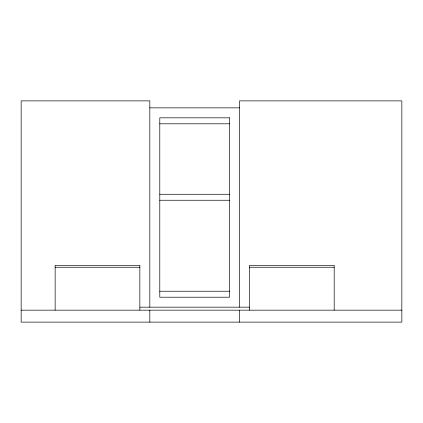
<?xml version="1.0" encoding="UTF-8"?>
<svg xmlns="http://www.w3.org/2000/svg" width="423" height="423" viewBox="0 0 423 423"><rect width="100%" height="100%" fill="white"/><g stroke="black" fill="none" stroke-linecap="round" stroke-linejoin="round"><path stroke-width="0.63" d="M149.821 107.854L239.513 107.854M159.788 123.802L229.546 123.802M159.788 194.273L229.546 194.273M159.788 200.248L229.546 200.248M55.143 267.257L139.854 267.257M249.48 267.257L334.191 267.257M159.788 291.23L229.546 291.23M139.854 307.172L249.48 307.172M21.15 310.165L401.85 310.165M334.191 310.165L334.191 265.316L249.48 265.316L249.48 310.165M239.513 307.172L239.513 100.88L401.85 100.88L401.85 322.12L21.15 322.12L21.15 100.88L149.821 100.88L149.821 307.172M239.513 310.165L239.513 322.12M149.821 310.165L149.821 322.12M139.854 310.165L139.854 265.316L55.143 265.316L55.143 310.165M229.546 117.821L159.788 117.821L159.788 297.205L229.546 297.205L229.546 117.821"/></g></svg>
